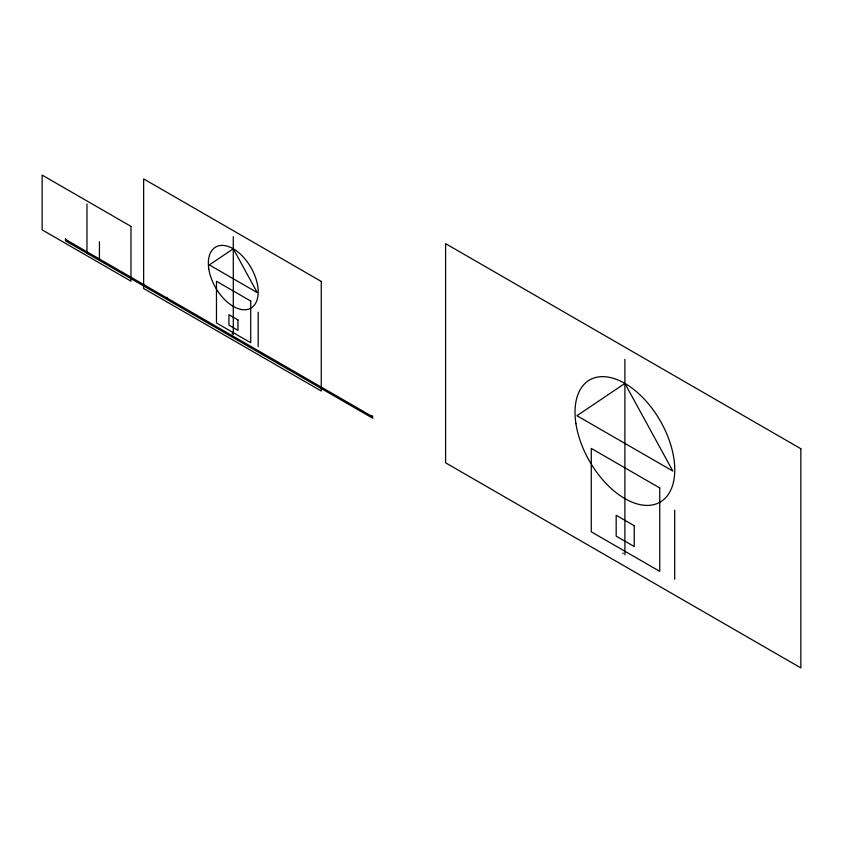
<?xml version="1.0" encoding="UTF-8"?>
<svg xmlns="http://www.w3.org/2000/svg" width="843" height="843" viewBox="0 0 843 843"><rect width="100%" height="100%" fill="white"/><g stroke="black" fill="none" stroke-linecap="round" stroke-linejoin="round"><path stroke-width="1.26" d="M65.501 239.401L372.743 416.79L372.743 418.233L65.501 240.845L65.501 238.685M674.695 510.247L674.695 579.267M624.895 359.276L624.895 554.82M623.03 553.019L623.03 553.746M372.121 415.715L372.121 416.431M258.19 312.195L258.19 346.705M233.29 236.704L233.29 334.481M232.352 333.217L232.352 333.944M166.977 297.273L166.977 297.99M99.432 241.741L99.432 258.991M86.977 203.995L86.977 252.889M86.66 251.983L86.66 252.7M233.29 248.79L209.317 264.923L257.252 292.605L233.29 248.79M624.895 383.439L576.949 415.715L672.83 471.068L624.895 383.439M800.85 448.75L445.589 243.638L445.589 462.807L800.85 667.909L800.85 448.75M321.267 281.446L143.637 178.885L143.637 288.475L321.267 391.026L321.267 281.446M659.753 487.96L591.27 448.423L591.27 531.817L659.753 571.354L659.753 487.96M130.971 226.367L42.15 175.091L42.15 229.876L130.971 281.162L130.971 226.367M250.719 301.046L216.472 281.277L216.472 322.974L250.719 342.743L250.719 301.046M634.231 525.705L616.18 515.284L616.18 536.127L634.231 546.549L634.231 525.705M237.958 319.918L228.927 314.713L228.927 325.135L237.958 330.351L237.958 319.918M208.801 268.896A35.269 20.358 60 0 0 249.612 308.77A35.269 20.358 60 0 0 241.435 255.081A35.269 20.358 60 0 0 208.801 268.896M575.927 423.65A70.527 40.717 60 0 0 657.551 503.397A70.527 40.717 60 0 0 641.207 396.02A70.527 40.717 60 0 0 575.927 423.65"/></g></svg>
